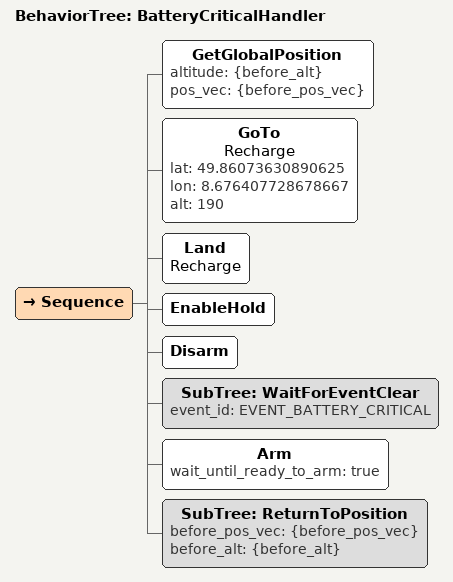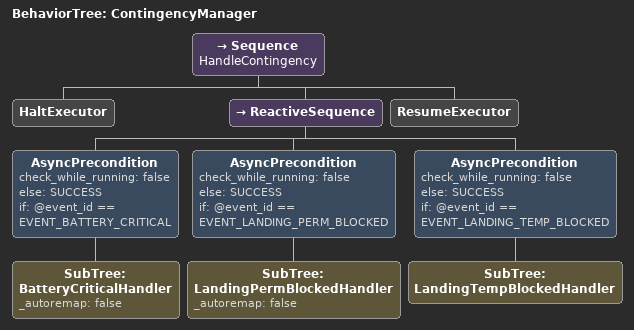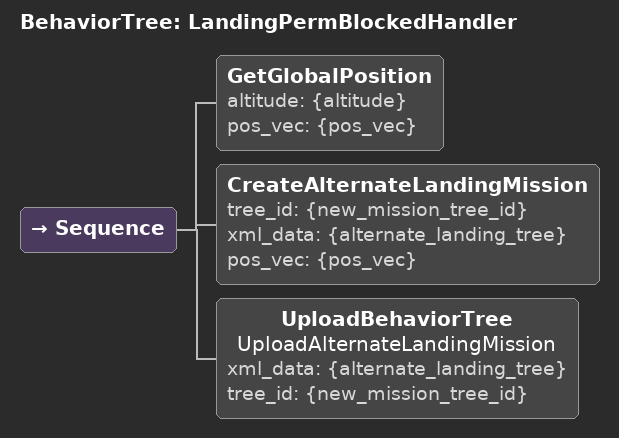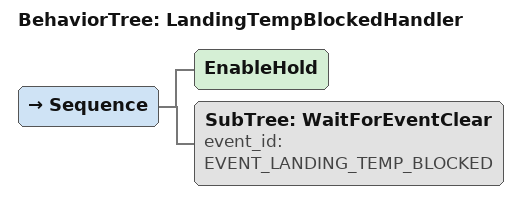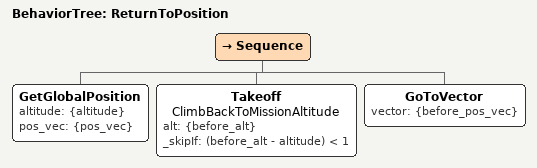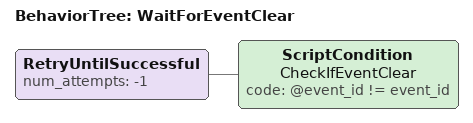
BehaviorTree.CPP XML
<?xml version="1.0" encoding="UTF-8"?>
<root BTCPP_format="4"
      main_tree_to_execute="ContingencyManager">
  <BehaviorTree ID="BatteryCriticalHandler">
    <Sequence>
      <GetGlobalPosition altitude="{before_alt}"
                         pos_vec="{before_pos_vec}"/>
      <GoTo name="Recharge"
            lat="49.86073630890625"
            lon="8.676407728678667"
            alt="190"/>
      <Land name="Recharge"/>
      <EnableHold/>
      <Disarm/>
      <SubTree ID="WaitForEventClear"
               event_id="EVENT_BATTERY_CRITICAL"/>
      <Arm wait_until_ready_to_arm="true"/>
      <SubTree ID="ReturnToPosition"
               before_pos_vec="{before_pos_vec}"
               before_alt="{before_alt}"/>
    </Sequence>
  </BehaviorTree>

  <BehaviorTree ID="ContingencyManager">
    <Sequence name="HandleContingency">
      <HaltExecutor/>
      <ReactiveSequence>
        <AsyncPrecondition check_while_running="false"
                           else="SUCCESS"
                           if="@event_id == EVENT_BATTERY_CRITICAL">
          <SubTree ID="BatteryCriticalHandler"
                   _autoremap="false"/>
        </AsyncPrecondition>
        <AsyncPrecondition check_while_running="false"
                           else="SUCCESS"
                           if="@event_id == EVENT_LANDING_PERM_BLOCKED">
          <SubTree ID="LandingPermBlockedHandler"
                   _autoremap="false"/>
        </AsyncPrecondition>
        <AsyncPrecondition check_while_running="false"
                           else="SUCCESS"
                           if="@event_id == EVENT_LANDING_TEMP_BLOCKED">
          <SubTree ID="LandingTempBlockedHandler"/>
        </AsyncPrecondition>
      </ReactiveSequence>
      <ResumeExecutor/>
    </Sequence>
  </BehaviorTree>

  <BehaviorTree ID="LandingPermBlockedHandler">
    <Sequence>
      <GetGlobalPosition altitude="{altitude}"
                         pos_vec="{pos_vec}"/>
      <CreateAlternateLandingMission tree_id="{new_mission_tree_id}"
                                     xml_data="{alternate_landing_tree}"
                                     pos_vec="{pos_vec}"/>
      <UploadBehaviorTree name="UploadAlternateLandingMission"
                          xml_data="{alternate_landing_tree}"
                          tree_id="{new_mission_tree_id}"/>
    </Sequence>
  </BehaviorTree>

  <BehaviorTree ID="LandingTempBlockedHandler">
    <Sequence>
      <EnableHold/>
      <SubTree ID="WaitForEventClear"
               event_id="EVENT_LANDING_TEMP_BLOCKED"/>
    </Sequence>
  </BehaviorTree>

  <BehaviorTree ID="ReturnToPosition">
    <Sequence>
      <GetGlobalPosition altitude="{altitude}"
                         pos_vec="{pos_vec}"/>
      <Takeoff name="ClimbBackToMissionAltitude"
               alt="{before_alt}"
               _skipIf="(before_alt - altitude) &lt; 1"/>
      <GoToVector vector="{before_pos_vec}"/>
    </Sequence>
  </BehaviorTree>

  <BehaviorTree ID="WaitForEventClear">
    <RetryUntilSuccessful num_attempts="-1">
      <ScriptCondition name="CheckIfEventClear"
                       code="@event_id != event_id"/>
    </RetryUntilSuccessful>
  </BehaviorTree>

</root>
